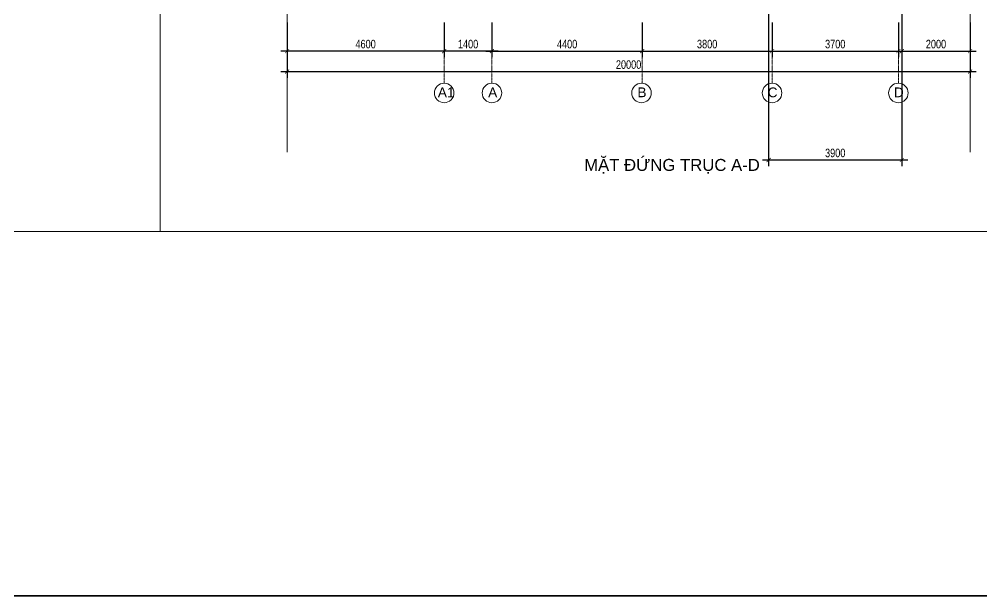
# Model space of a CAD drawing. Header units: millimetres. Extents: x 33748 to 451939, y -263262 to 62681.
# Drawn here: x 301326 to 329507, y -263262 to -246388 of the extents above; entities that cross this region are included whole.
import ezdxf
from ezdxf.enums import TextEntityAlignment as Align

# ---------------------------------------------------------------- set-up
doc = ezdxf.new("R2010")
doc.units = ezdxf.units.MM
doc.header["$PDMODE"] = 98
doc.linetypes.add('CENTER', pattern=[50.8, 31.75, -6.35, 6.35, -6.35])
doc.linetypes.add('HIDDEN', pattern=[0.375, 0.25, -0.125])
doc.layers.get('Defpoints').update_dxf_attribs({"color": 202, "lineweight": 13})
for name, color, linetype, lineweight in [('-CENTER', 143, 'CENTER', 13), ('-CONCRETE', 1, 'Continuous', 35), ('-KH', 143, 'Continuous', 13), ('-RANH GIOI KHU DAT', 12, 'CENTER', 18), ('-TEXT', 7, 'Continuous', 15)]:
    doc.layers.add(name, color=color, linetype=linetype, lineweight=lineweight)
doc.layers.add('-HATCH CONCRETE', color=54, linetype='Continuous')
doc.layers.add('12. NET DIM', color=9, linetype='Continuous')
doc.styles.add('1', font='arial.ttf')
doc.styles.add('AVANH', font='', dxfattribs={"width": 0.8})
doc.styles.get("Standard").update_dxf_attribs({"font": 'arial.ttf'})
doc.styles.get('AVANH').set_extended_font_data('.VnAvantH')
doc.dimstyles.new('C_100A3', dxfattribs={"dimscale": 100, "dimtxt": 2.5, "dimasz": 1.2, "dimexe": 1.8, "dimexo": 0, "dimgap": 0.75, "dimtad": 1, "dimdec": 0, "dimzin": 0, "dimdsep": 46, "dimtxsty": 'AVANH', "dimblk": 'ARCHTICK', "dimcen": 0, "dimdle": 1.8, "dimclrd": 256, "dimclre": 256, "dimclrt": 7, "dimadec": 0, "dimazin": 0, "dimtfac": 0.0001, "dimtdec": 0, "dimtix": 1, "dimtmove": 2, "dimatfit": 3, "dimldrblk": 'ARCHTICK', "dimfxl": 1.8, "dimtolj": 1, "dimtzin": 0, "dimarcsym": 0})

# ---------------------------------------------------------------- blocks, each defined once
blk = doc.blocks.new('_ARCHTICK')
at = {"const_width": 0.15}
blk.add_lwpolyline([(-0.5, -0.5), (0.5, 0.5)], dxfattribs=at)
blk = doc.blocks.new('*D1312')
at = {"layer": '12. NET DIM', "lineweight": -2, "transparency": 16777216}
for p, q in [((315167, -246484), (315167, -247500)), ((319567, -246484), (319567, -247500)), ((314987, -247320), (319747, -247320))]:
    blk.add_line(p, q, dxfattribs=at)
at = {"layer": 'Defpoints', "color": 0, "transparency": 16777216}
for p in [(315167, -246484), (319567, -246484), (319567, -247320)]:
    blk.add_point(p, dxfattribs=at)
at = {"layer": '12. NET DIM', "lineweight": -2, "transparency": 16777216, "xscale": 120, "yscale": 120, "zscale": 120, "rotation": 180}
blk.add_blockref('_ARCHTICK', (315167, -247320), dxfattribs=at)
at = {"layer": '12. NET DIM', "lineweight": -2, "transparency": 16777216, "xscale": 120, "yscale": 120, "zscale": 120}
blk.add_blockref('_ARCHTICK', (319567, -247320), dxfattribs=at)
at = {"layer": '12. NET DIM', "color": 7, "transparency": 16777216, "insert": (317367, -247116), "char_height": 250, "attachment_point": 5, "style": 'AVANH'}
blk.add_mtext('\\A1;4400', dxfattribs=at)
blk = doc.blocks.new('*D1313')
at = {"layer": '12. NET DIM', "lineweight": -2, "transparency": 16777216}
for p, q in [((319567, -246484), (319567, -247500)), ((323367, -246484), (323367, -247500)), ((319387, -247320), (323547, -247320))]:
    blk.add_line(p, q, dxfattribs=at)
at = {"layer": 'Defpoints', "color": 0, "transparency": 16777216}
for p in [(319567, -246484), (323367, -246484), (323367, -247320)]:
    blk.add_point(p, dxfattribs=at)
at = {"layer": '12. NET DIM', "lineweight": -2, "transparency": 16777216, "xscale": 120, "yscale": 120, "zscale": 120, "rotation": 180}
blk.add_blockref('_ARCHTICK', (319567, -247320), dxfattribs=at)
at = {"layer": '12. NET DIM', "lineweight": -2, "transparency": 16777216, "xscale": 120, "yscale": 120, "zscale": 120}
blk.add_blockref('_ARCHTICK', (323367, -247320), dxfattribs=at)
at = {"layer": '12. NET DIM', "color": 7, "transparency": 16777216, "insert": (321467, -247116), "char_height": 250, "attachment_point": 5, "style": 'AVANH'}
blk.add_mtext('\\A1;3800', dxfattribs=at)
blk = doc.blocks.new('*D1314')
at = {"layer": '12. NET DIM', "lineweight": -2, "transparency": 16777216}
for p, q in [((323367, -246484), (323367, -247500)), ((327067, -246484), (327067, -247500)), ((323187, -247320), (327247, -247320))]:
    blk.add_line(p, q, dxfattribs=at)
at = {"layer": 'Defpoints', "color": 0, "transparency": 16777216}
for p in [(323367, -246484), (327067, -246484), (327067, -247320)]:
    blk.add_point(p, dxfattribs=at)
at = {"layer": '12. NET DIM', "lineweight": -2, "transparency": 16777216, "xscale": 120, "yscale": 120, "zscale": 120, "rotation": 180}
blk.add_blockref('_ARCHTICK', (323367, -247320), dxfattribs=at)
at = {"layer": '12. NET DIM', "lineweight": -2, "transparency": 16777216, "xscale": 120, "yscale": 120, "zscale": 120}
blk.add_blockref('_ARCHTICK', (327067, -247320), dxfattribs=at)
at = {"layer": '12. NET DIM', "color": 7, "transparency": 16777216, "insert": (325217, -247116), "char_height": 250, "attachment_point": 5, "style": 'AVANH'}
blk.add_mtext('\\A1;3700', dxfattribs=at)
blk = doc.blocks.new('*D1315')
at = {"layer": '12. NET DIM', "lineweight": -2, "transparency": 16777216}
for p, q in [((313767, -246484), (313767, -247500)), ((315167, -246484), (315167, -247500)), ((315347, -247320), (313587, -247320))]:
    blk.add_line(p, q, dxfattribs=at)
at = {"layer": 'Defpoints', "color": 0, "transparency": 16777216}
for p in [(313767, -246484), (315167, -246484), (313767, -247320)]:
    blk.add_point(p, dxfattribs=at)
at = {"layer": '12. NET DIM', "lineweight": -2, "transparency": 16777216, "xscale": 120, "yscale": 120, "zscale": 120, "rotation": 180}
blk.add_blockref('_ARCHTICK', (313767, -247320), dxfattribs=at)
at = {"layer": '12. NET DIM', "lineweight": -2, "transparency": 16777216, "xscale": 120, "yscale": 120, "zscale": 120}
blk.add_blockref('_ARCHTICK', (315167, -247320), dxfattribs=at)
at = {"layer": '12. NET DIM', "color": 7, "transparency": 16777216, "insert": (314467, -247116), "char_height": 250, "attachment_point": 5, "style": 'AVANH'}
blk.add_mtext('\\A1;1400', dxfattribs=at)
blk = doc.blocks.new('*D1316')
at = {"layer": '12. NET DIM', "lineweight": -2, "transparency": 16777216}
for p, q in [((309167, -246484), (309167, -247500)), ((313767, -246484), (313767, -247500)), ((313947, -247320), (308987, -247320))]:
    blk.add_line(p, q, dxfattribs=at)
at = {"layer": 'Defpoints', "color": 0, "transparency": 16777216}
for p in [(309167, -246484), (313767, -246484), (309167, -247320)]:
    blk.add_point(p, dxfattribs=at)
at = {"layer": '12. NET DIM', "lineweight": -2, "transparency": 16777216, "xscale": 120, "yscale": 120, "zscale": 120, "rotation": 180}
blk.add_blockref('_ARCHTICK', (309167, -247320), dxfattribs=at)
at = {"layer": '12. NET DIM', "lineweight": -2, "transparency": 16777216, "xscale": 120, "yscale": 120, "zscale": 120}
blk.add_blockref('_ARCHTICK', (313767, -247320), dxfattribs=at)
at = {"layer": '12. NET DIM', "color": 7, "transparency": 16777216, "insert": (311467, -247116), "char_height": 250, "attachment_point": 5, "style": 'AVANH'}
blk.add_mtext('\\A1;4600', dxfattribs=at)
blk = doc.blocks.new('*D1317')
at = {"layer": '12. NET DIM', "lineweight": -2, "transparency": 16777216}
for p, q in [((327167, -246484), (327167, -247500)), ((329167, -246484), (329167, -247500)), ((326987, -247320), (329347, -247320))]:
    blk.add_line(p, q, dxfattribs=at)
at = {"layer": 'Defpoints', "color": 0, "transparency": 16777216}
for p in [(327167, -246484), (329167, -246484), (329167, -247320)]:
    blk.add_point(p, dxfattribs=at)
at = {"layer": '12. NET DIM', "lineweight": -2, "transparency": 16777216, "xscale": 120, "yscale": 120, "zscale": 120, "rotation": 180}
blk.add_blockref('_ARCHTICK', (327167, -247320), dxfattribs=at)
at = {"layer": '12. NET DIM', "lineweight": -2, "transparency": 16777216, "xscale": 120, "yscale": 120, "zscale": 120}
blk.add_blockref('_ARCHTICK', (329167, -247320), dxfattribs=at)
at = {"layer": '12. NET DIM', "color": 7, "transparency": 16777216, "insert": (328167, -247116), "char_height": 250, "attachment_point": 5, "style": 'AVANH'}
blk.add_mtext('\\A1;2000', dxfattribs=at)
blk = doc.blocks.new('*D1318')
at = {"layer": '12. NET DIM', "lineweight": -2, "transparency": 16777216}
for p, q in [((309167, -246484), (309167, -248100)), ((329167, -246484), (329167, -248100)), ((308987, -247920), (329347, -247920))]:
    blk.add_line(p, q, dxfattribs=at)
at = {"layer": 'Defpoints', "color": 0, "transparency": 16777216}
for p in [(309167, -246484), (329167, -246484), (329167, -247920)]:
    blk.add_point(p, dxfattribs=at)
at = {"layer": '12. NET DIM', "lineweight": -2, "transparency": 16777216, "xscale": 120, "yscale": 120, "zscale": 120, "rotation": 180}
blk.add_blockref('_ARCHTICK', (309167, -247920), dxfattribs=at)
at = {"layer": '12. NET DIM', "lineweight": -2, "transparency": 16777216, "xscale": 120, "yscale": 120, "zscale": 120}
blk.add_blockref('_ARCHTICK', (329167, -247920), dxfattribs=at)
at = {"layer": '12. NET DIM', "color": 7, "transparency": 16777216, "insert": (319167, -247716), "char_height": 250, "attachment_point": 5, "style": 'AVANH'}
blk.add_mtext('\\A1;20000', dxfattribs=at)
blk = doc.blocks.new('*D1161')
at = {"layer": '-HATCH CONCRETE', "lineweight": -2, "transparency": 16777216}
for p, q in [((323267, -242717), (323267, -250687)), ((327167, -242717), (327167, -250687)), ((323087, -250507), (327347, -250507))]:
    blk.add_line(p, q, dxfattribs=at)
at = {"layer": 'Defpoints', "color": 0, "transparency": 16777216}
for p in [(323267, -242717), (327167, -242717), (327167, -250507)]:
    blk.add_point(p, dxfattribs=at)
at = {"layer": '-HATCH CONCRETE', "lineweight": -2, "transparency": 16777216, "xscale": 120, "yscale": 120, "zscale": 120, "rotation": 180}
blk.add_blockref('_ARCHTICK', (323267, -250507), dxfattribs=at)
at = {"layer": '-HATCH CONCRETE', "lineweight": -2, "transparency": 16777216, "xscale": 120, "yscale": 120, "zscale": 120}
blk.add_blockref('_ARCHTICK', (327167, -250507), dxfattribs=at)
at = {"layer": '-HATCH CONCRETE', "color": 7, "transparency": 16777216, "insert": (325217, -250303), "char_height": 250, "attachment_point": 5, "style": 'AVANH'}
blk.add_mtext('\\A1;3900', dxfattribs=at)
blk = doc.blocks.new('ARCHTICK')
at = {"color": 0, "linetype": 'ByBlock', "const_width": 0.15}
blk.add_lwpolyline([(-0.5, -0.5), (0.5, 0.5)], dxfattribs=at)

msp = doc.modelspace()

# ---------------------------------------------------------------- linework, layer by layer
at = {"layer": '-CENTER', "ltscale": 0.1}
for p, q in [((313766.9, -246483.8), (313766.9, -248259.6)), ((315166.9, -246483.8), (315166.9, -248259.6)), ((319566.9, -246483.8), (319566.9, -248259.6)), ((323366.9, -246483.8), (323366.9, -248259.6)), ((327067.2, -246483.8), (327067.2, -248259.6))]:
    msp.add_line(p, q, dxfattribs=at)
at = {"layer": '-CONCRETE', "color": 1}
msp.add_lwpolyline([(123413.8, -205047.7), (451939.1, -205047.7), (451939.1, -263261.7), (123413.8, -263261.7)], close=True, dxfattribs=at)
at = {"layer": '-KH'}
for centre in [(313766.9, -248545.9), (315166.9, -248545.9), (319545.1, -248545.1), (323366.9, -248545.9), (327067.2, -248545.9)]:
    msp.add_circle(centre, 286.3, dxfattribs=at)
at = {"layer": '-RANH GIOI KHU DAT', "linetype": 'HIDDEN', "ltscale": 10}
for p, q in [((309167.2, -250282), (309167.2, -231801.7)), ((329167.2, -250282), (329167.2, -231801.7))]:
    msp.add_line(p, q, dxfattribs=at)
at = {"layer": 'Defpoints'}
for points in [[(273947.2, -252596.8), (305447.2, -252596.8), (305447.2, -230321.8), (273947.2, -230321.8)], [(305447.2, -252596.8), (336947.2, -252596.8), (336947.2, -230321.8), (305447.2, -230321.8)]]:
    msp.add_lwpolyline(points, close=True, dxfattribs=at)

# ---------------------------------------------------------------- texts
at = {"layer": '-TEXT', "color": 2, "style": '1'}
for s, height, p in [('A1', 286.31, (313826.2, -248527.9)), ('A', 286.3, (315188.8, -248527.9)), ('B', 286.3, (319558.9, -248527)), ('C', 286.3, (323384.7, -248527.9)), ('D', 286.3, (327079.5, -248527.9))]:
    msp.add_text(s, height=height, dxfattribs=at).set_placement(p, align=Align.MIDDLE_CENTER)
at = {"layer": '-TEXT', "color": 4}
msp.add_text('MẶT ĐỨNG TRỤC A-D', height=350, dxfattribs=at).set_placement((320437.3, -250826.8), align=Align.CENTER)

# ---------------------------------------------------------------- dimensions: what is measured, and where the dimension line sits
at = {"layer": '-HATCH CONCRETE'}
dim = msp.add_linear_dim(base=(327167.2, -250507.2), p1=(323266.9, -242717.3), p2=(327167.2, -242717.3), dimstyle='C_100A3', override={"dimldrblk": 'ARCHTICK'}, dxfattribs=at)
dim.commit()
dim.dimension.update_dxf_attribs({"geometry": '*D1161', "text_midpoint": (325217.1, -250302.9)})
at = {"layer": '12. NET DIM'}
for base, p1, p2, picture, middle in [((309167.2, -247319.8), (313766.9, -246483.8), (309167.2, -246483.8), '*D1316', (311467.1, -247115.6)), ((329167.2, -247919.8), (309167.2, -246483.8), (329167.2, -246483.8), '*D1318', (319167.2, -247715.6)), ((313766.9, -247319.8), (315166.9, -246483.8), (313766.9, -246483.8), '*D1315', (314466.9, -247115.6)), ((319566.9, -247319.8), (315166.9, -246483.8), (319566.9, -246483.8), '*D1312', (317366.9, -247115.6)), ((323366.9, -247319.8), (319566.9, -246483.8), (323366.9, -246483.8), '*D1313', (321466.9, -247115.6)), ((327067.2, -247319.8), (323366.9, -246483.8), (327067.2, -246483.8), '*D1314', (325217.1, -247115.6)), ((329167.2, -247319.8), (327167.2, -246483.8), (329167.2, -246483.8), '*D1317', (328167.2, -247115.6))]:
    dim = msp.add_linear_dim(base=base, p1=p1, p2=p2, dimstyle='C_100A3', dxfattribs=at)
    dim.commit()
    dim.dimension.update_dxf_attribs({"geometry": picture, "text_midpoint": middle})

doc.saveas('drawing.dxf')
